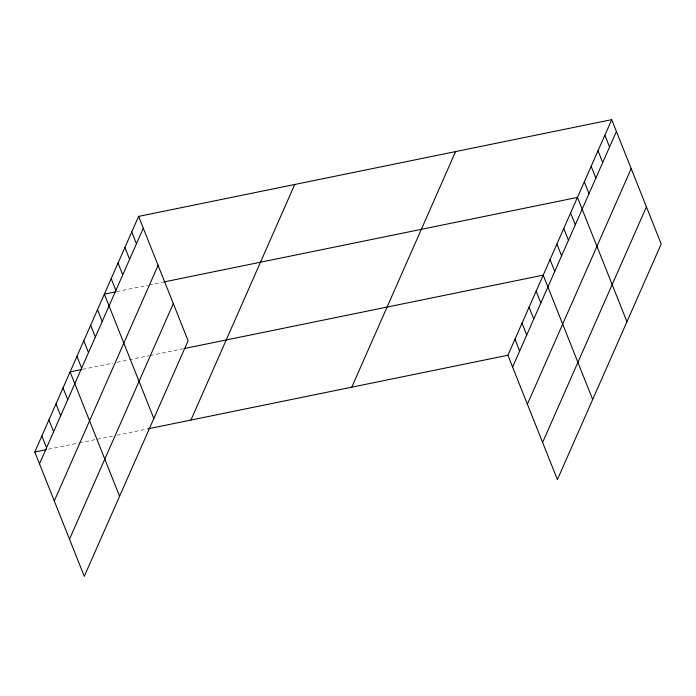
<?xml version="1.0" encoding="UTF-8"?>
<svg xmlns="http://www.w3.org/2000/svg" width="696" height="696" viewBox="0 0 696 696"><rect width="100%" height="100%" fill="white"/><g stroke="black" fill="none" stroke-linecap="round" stroke-linejoin="round"><path stroke-width="0.52" stroke-dasharray="3.48 2.61" d="M116.841 291.589L148.065 285.203M149.109 284.995L162.638 282.228M82.58 369.332L112.769 363.164M116.928 362.311L128.377 359.971M129.421 359.754L149.196 355.717M150.24 355.499L183.544 348.687M48.328 449.216L78.517 443.048M79.553 442.839L96.213 439.428M97.249 439.22L112.865 436.027M117.024 435.174L148.248 428.788"/><path stroke-width="1.04" d="M138.608 216.404L188.094 340.753L84.286 576.34L34.8 451.991L138.608 216.404L611.714 119.66L661.2 244.009L557.392 479.596L507.906 355.247L611.714 119.66M39.498 463.797L143.306 228.21M54.279 500.937L158.088 265.35M69.504 539.2L173.313 303.613M190.93 420.062L294.73 184.475M351.785 387.167L455.593 151.589M512.604 367.053L616.412 131.466M527.385 404.193L631.194 168.606M542.61 442.456L646.419 206.877M115.797 291.807L104.348 294.147L153.833 418.496M163.682 282.01L577.462 197.403L626.948 321.752M81.545 369.55L70.096 371.89L119.581 496.239M184.588 348.478L543.202 275.146L592.688 399.495M34.8 451.991L46.249 449.642M148.248 428.788L507.906 355.247M604.867 135.207L609.565 147.013M598.012 150.762L602.71 162.568M591.165 166.309L595.863 178.115M584.309 181.856L589.007 193.662M570.607 212.95L575.305 224.756M563.76 228.505L568.458 240.311M556.904 244.052L561.602 255.858M550.058 259.599L554.755 271.405M536.146 291.172L540.844 302.978M529.082 307.188L533.78 318.994M522.026 323.205L526.724 335.011M514.97 339.23L519.668 351.036M131.753 231.951L136.451 243.757M124.906 247.498L129.604 259.303M118.05 263.045L122.748 274.85M111.203 278.6L115.901 290.406M97.501 309.694L102.199 321.5M90.645 325.241L95.343 337.047M83.798 340.788L88.496 352.594M76.943 356.343L81.641 368.149M63.032 387.907L67.73 399.713M55.976 403.924L60.674 415.738M48.92 419.949L53.618 431.755M41.856 435.966L46.554 447.772"/></g></svg>
